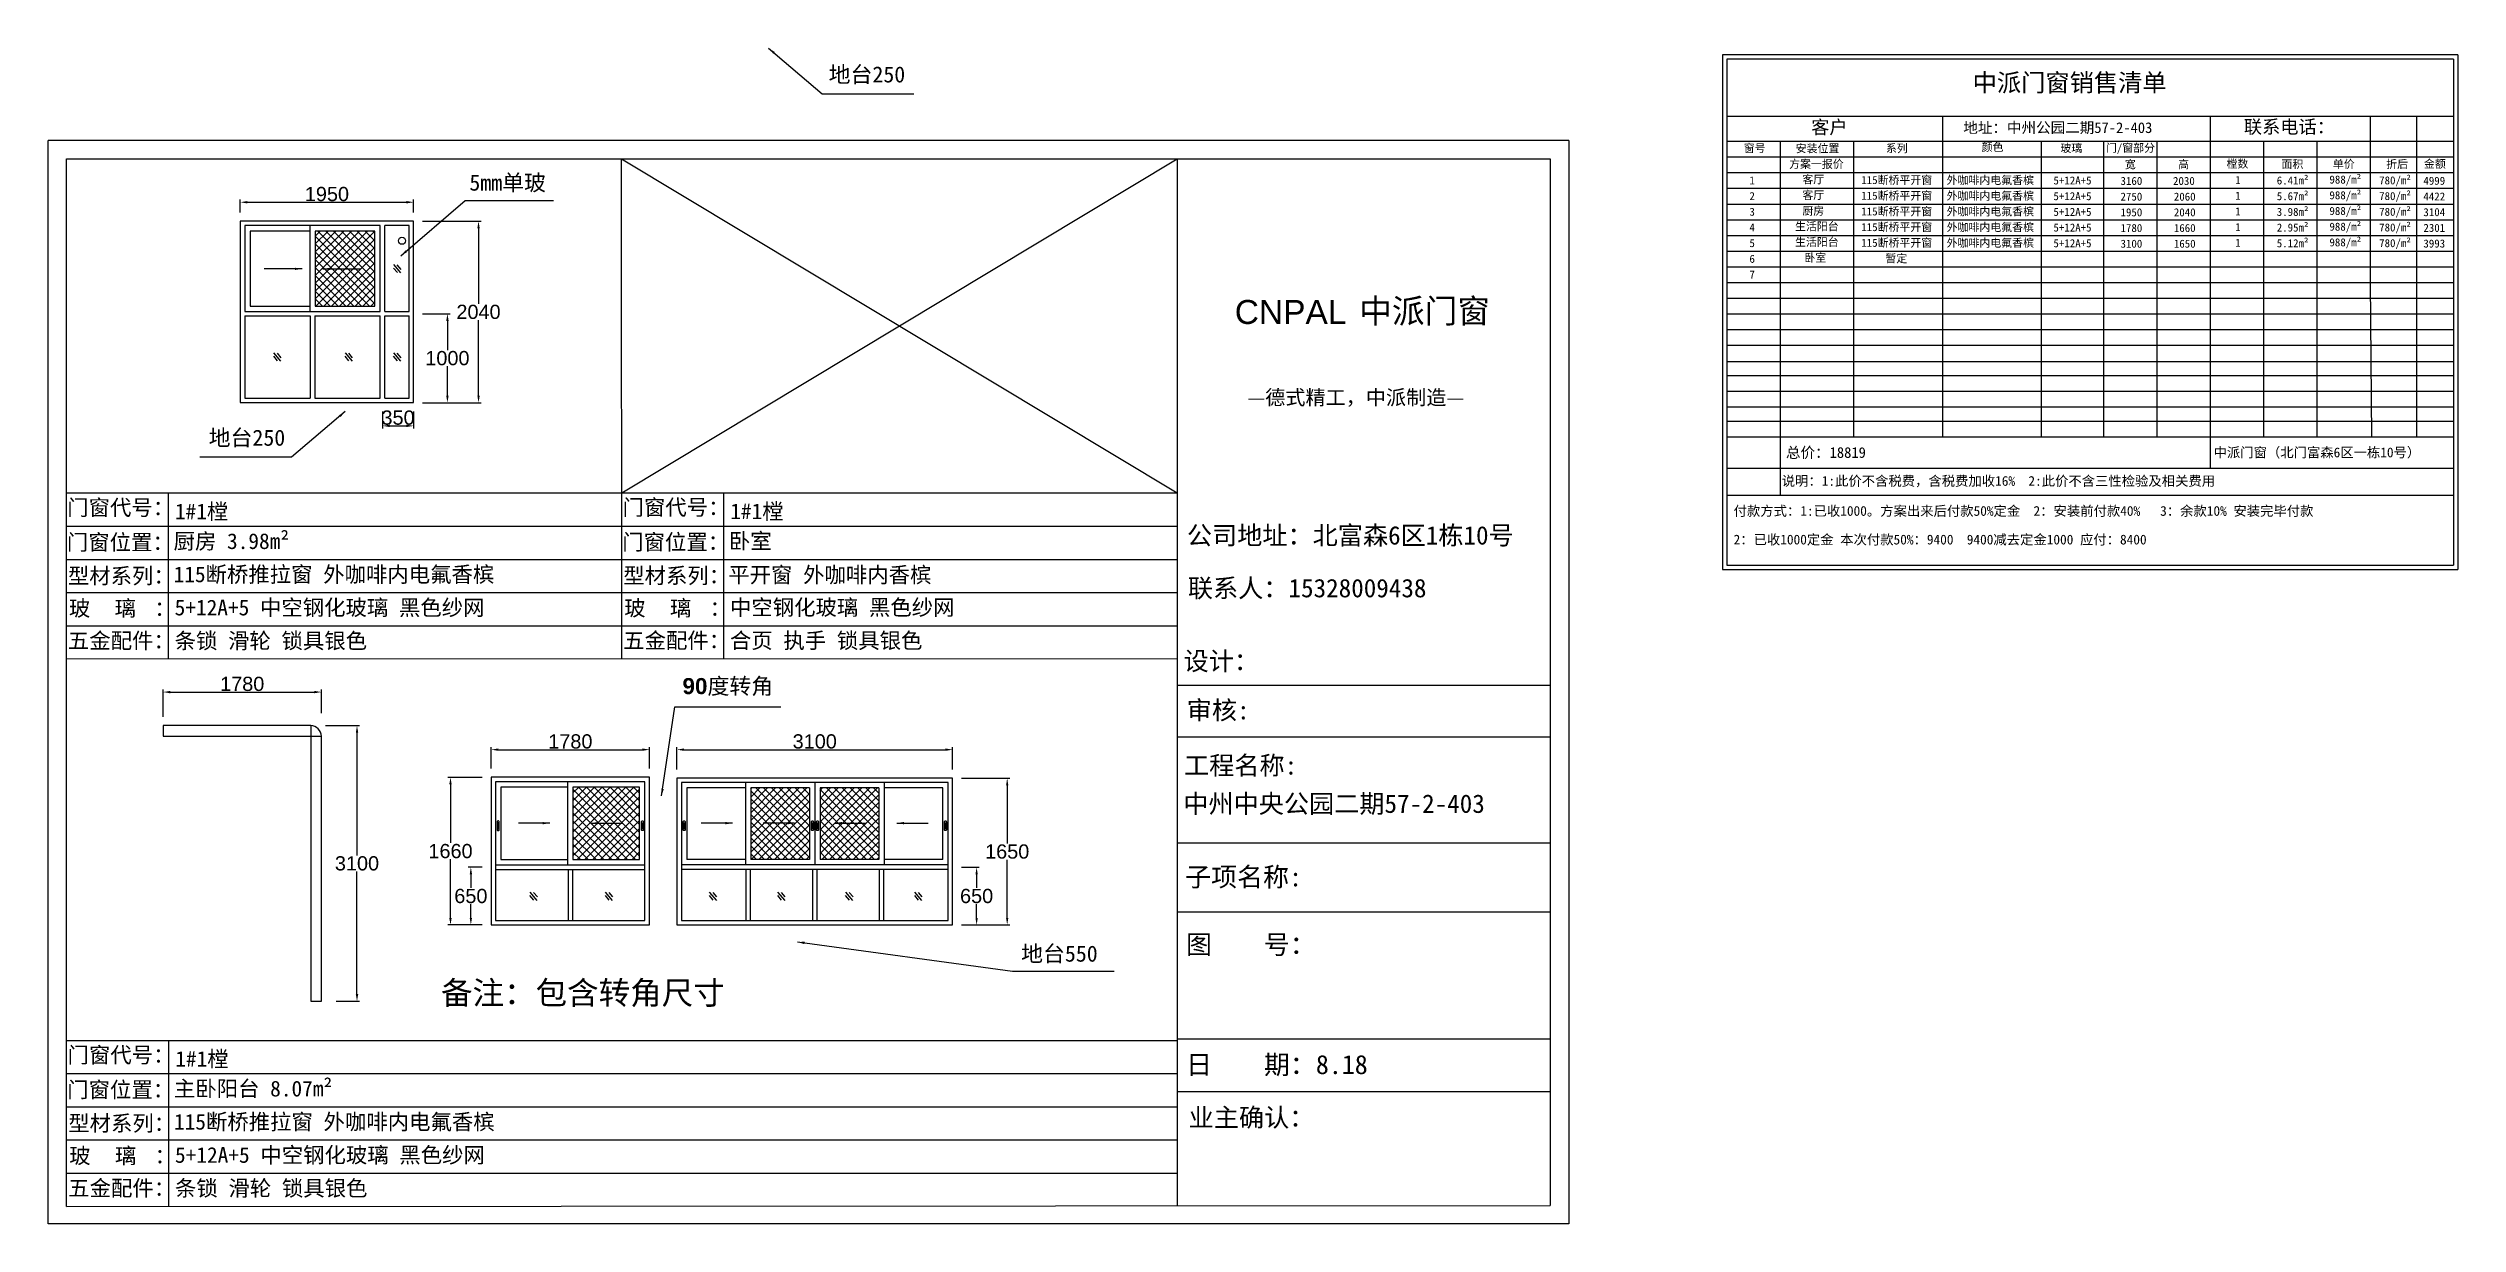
# Model space of a CAD drawing. Header units: inches. Extents: x -138455 to 599497, y -747149 to 13167.
# Drawn here: x 510578 to 537682, y -296026 to -282807 of the extents above; entities that cross this region are included whole.
import ezdxf

# ---------------------------------------------------------------- set-up
doc = ezdxf.new("R2010")
doc.units = ezdxf.units.IN
doc.header["$MEASUREMENT"] = 0
doc.header["$PDMODE"] = 35
doc.header["$PDSIZE"] = -3
doc.layers.add('0 @ 1', color=7, linetype='Continuous')
doc.styles.add('Annotative', font='arialbd.ttf')
doc.styles.add('MtXpl_', font='')
doc.styles.add('MtXpl__1', font='')
doc.styles.get("Standard").update_dxf_attribs({"font": 'arial.ttf'})
doc.styles.get('MtXpl_').set_extended_font_data('SimSun')
doc.styles.get('MtXpl__1').set_extended_font_data('SimSun', bold=True)
doc.dimstyles.get("Standard").update_dxf_attribs({"dimtxt": 80, "dimasz": 70, "dimexe": 40, "dimexo": 80, "dimgap": 0, "dimtad": 1, "dimtih": 1, "dimtoh": 1, "dimdec": 0, "dimzin": 0, "dimdsep": 46, "dimtxsty": 'Standard', "dimcen": 0.09, "dimadec": 0, "dimazin": 0, "dimtfac": 1, "dimtdec": 0, "dimtofl": 0, "dimtmove": 0, "dimatfit": 3, "dimfxl": 0, "dimtolj": 1, "dimtzin": 0, "dimarcsym": 0})

# ---------------------------------------------------------------- blocks, each defined once
blk = doc.blocks.new('*D1172')
at = {"color": 0, "lineweight": -2, "transparency": 16777216}
for p, q in [((515461, -291006), (515073, -291006)), ((515103, -291086), (515103, -291744)), ((515103, -292586), (515103, -291927)), ((515461, -292666), (515073, -292666))]:
    blk.add_line(p, q, dxfattribs=at)
at = {"color": 0, "transparency": 16777216}
for points in [[(515089, -291086), (515116, -291086), (515103, -291006)], [(515089, -292586), (515116, -292586), (515103, -292666)]]:
    blk.add_solid(points, dxfattribs=at)
at = {"layer": 'Defpoints', "color": 0, "transparency": 16777216}
for p in [(515561, -291006), (515103, -292666), (515561, -292666)]:
    blk.add_point(p, dxfattribs=at)
at = {"color": 0, "transparency": 16777216, "insert": (515103, -291836), "char_height": 160, "attachment_point": 5}
blk.add_mtext('\\A1;1660', dxfattribs=at)
blk = doc.blocks.new('*D1173')
at = {"color": 0, "lineweight": -2, "transparency": 16777216}
for p, q in [((515561, -290906), (515561, -290665)), ((515641, -290695), (517261, -290695)), ((517341, -290906), (517341, -290665))]:
    blk.add_line(p, q, dxfattribs=at)
at = {"color": 0, "transparency": 16777216}
for points in [[(515641, -290681), (515641, -290708), (515561, -290695)], [(517261, -290681), (517261, -290708), (517341, -290695)]]:
    blk.add_solid(points, dxfattribs=at)
at = {"layer": 'Defpoints', "color": 0, "transparency": 16777216}
for p in [(517341, -290695), (515561, -291006), (517341, -291006)]:
    blk.add_point(p, dxfattribs=at)
at = {"color": 0, "transparency": 16777216, "insert": (516451, -290603), "char_height": 160, "attachment_point": 5}
blk.add_mtext('\\A1;1780', dxfattribs=at)
blk = doc.blocks.new('*D1174')
at = {"color": 0, "lineweight": -2, "transparency": 16777216}
for p, q in [((515461, -292016), (515302, -292016)), ((515332, -292096), (515332, -292249)), ((515332, -292586), (515332, -292432)), ((515461, -292666), (515302, -292666))]:
    blk.add_line(p, q, dxfattribs=at)
at = {"color": 0, "transparency": 16777216}
for points in [[(515319, -292096), (515345, -292096), (515332, -292016)], [(515319, -292586), (515345, -292586), (515332, -292666)]]:
    blk.add_solid(points, dxfattribs=at)
at = {"layer": 'Defpoints', "color": 0, "transparency": 16777216}
for p in [(515561, -292016), (515332, -292666), (515561, -292666)]:
    blk.add_point(p, dxfattribs=at)
at = {"color": 0, "transparency": 16777216, "insert": (515332, -292341), "char_height": 160, "attachment_point": 5}
blk.add_mtext('\\A1;650', dxfattribs=at)
blk = doc.blocks.new('123z')
at = {"color": 0}
for points in [[(94078, 52755), (94078, 52755, 0.414214), (94088, 52765), (94088, 52845, 0.414214), (94078, 52855), (94078, 52855, 0.414214), (94068, 52845), (94068, 52765, 0.414214)], [(94078, 52775), (94078, 52775, 0.414214), (94083, 52780), (94083, 52830, 0.414214), (94078, 52835), (94078, 52835, 0.414214), (94073, 52830), (94073, 52780, 0.414214)]]:
    blk.add_lwpolyline(points, format="xyb", close=True, dxfattribs=at)
blk = doc.blocks.new('123as')
at = {"color": 0}
for p, q in [((90189, 51387), (90252, 51462)), ((90194, 51330), (90312, 51470)), ((90251, 51335), (90314, 51410))]:
    blk.add_line(p, q, dxfattribs=at)
blk = doc.blocks.new('*D1175')
at = {"color": 0, "lineweight": -2, "transparency": 16777216}
for p, q in [((520850, -292016), (521051, -292016)), ((521021, -292096), (521021, -292249)), ((521021, -292586), (521021, -292432)), ((520850, -292666), (521051, -292666))]:
    blk.add_line(p, q, dxfattribs=at)
at = {"color": 0, "transparency": 16777216}
for points in [[(521008, -292096), (521034, -292096), (521021, -292016)], [(521008, -292586), (521034, -292586), (521021, -292666)]]:
    blk.add_solid(points, dxfattribs=at)
at = {"layer": 'Defpoints', "color": 0, "transparency": 16777216}
for p in [(520750, -292016), (520750, -292666), (521021, -292666)]:
    blk.add_point(p, dxfattribs=at)
at = {"color": 0, "transparency": 16777216, "insert": (521021, -292341), "char_height": 160, "attachment_point": 5}
blk.add_mtext('\\A1;650', dxfattribs=at)
blk = doc.blocks.new('*D1176')
at = {"color": 0, "lineweight": -2, "transparency": 16777216}
for p, q in [((517650, -290916), (517650, -290665)), ((517730, -290695), (520670, -290695)), ((520750, -290916), (520750, -290665))]:
    blk.add_line(p, q, dxfattribs=at)
at = {"color": 0, "transparency": 16777216}
for points in [[(517730, -290681), (517730, -290708), (517650, -290695)], [(520670, -290681), (520670, -290708), (520750, -290695)]]:
    blk.add_solid(points, dxfattribs=at)
at = {"layer": 'Defpoints', "color": 0, "transparency": 16777216}
for p in [(520750, -290695), (517650, -291016), (520750, -291016)]:
    blk.add_point(p, dxfattribs=at)
at = {"color": 0, "transparency": 16777216, "insert": (519200, -290603), "char_height": 160, "attachment_point": 5}
blk.add_mtext('\\A1;3100', dxfattribs=at)
blk = doc.blocks.new('*D1177')
at = {"color": 0, "lineweight": -2, "transparency": 16777216}
for p, q in [((520850, -291016), (521395, -291016)), ((521365, -291096), (521365, -291749)), ((521365, -292586), (521365, -291932)), ((520850, -292666), (521395, -292666))]:
    blk.add_line(p, q, dxfattribs=at)
at = {"color": 0, "transparency": 16777216}
for points in [[(521352, -291096), (521378, -291096), (521365, -291016)], [(521352, -292586), (521378, -292586), (521365, -292666)]]:
    blk.add_solid(points, dxfattribs=at)
at = {"layer": 'Defpoints', "color": 0, "transparency": 16777216}
for p in [(520750, -291016), (520750, -292666), (521365, -292666)]:
    blk.add_point(p, dxfattribs=at)
at = {"color": 0, "transparency": 16777216, "insert": (521365, -291841), "char_height": 160, "attachment_point": 5}
blk.add_mtext('\\A1;1650', dxfattribs=at)
blk = doc.blocks.new('*D1178')
at = {"color": 0, "lineweight": -2, "transparency": 16777216}
for p, q in [((511870, -290324), (511870, -290017)), ((513650, -290283), (513650, -290017)), ((511950, -290047), (513570, -290047))]:
    blk.add_line(p, q, dxfattribs=at)
at = {"color": 0, "transparency": 16777216}
for points in [[(511950, -290034), (511950, -290061), (511870, -290047)], [(513570, -290034), (513570, -290061), (513650, -290047)]]:
    blk.add_solid(points, dxfattribs=at)
at = {"layer": 'Defpoints', "color": 0, "transparency": 16777216}
for p in [(513650, -290047), (511870, -290424), (513650, -290383)]:
    blk.add_point(p, dxfattribs=at)
at = {"color": 0, "transparency": 16777216, "insert": (512760, -289956), "char_height": 160, "attachment_point": 5}
blk.add_mtext('\\A1;1780', dxfattribs=at)
blk = doc.blocks.new('*D1179')
at = {"color": 0, "lineweight": -2, "transparency": 16777216}
for p, q in [((513697, -290424), (514081, -290424)), ((514051, -290504), (514051, -291883)), ((514051, -293444), (514051, -292066)), ((513815, -293524), (514081, -293524))]:
    blk.add_line(p, q, dxfattribs=at)
at = {"color": 0, "transparency": 16777216}
for points in [[(514038, -290504), (514065, -290504), (514051, -290424)], [(514038, -293444), (514065, -293444), (514051, -293524)]]:
    blk.add_solid(points, dxfattribs=at)
at = {"layer": 'Defpoints', "color": 0, "transparency": 16777216}
for p in [(513597, -290424), (513715, -293524), (514051, -293524)]:
    blk.add_point(p, dxfattribs=at)
at = {"color": 0, "transparency": 16777216, "insert": (514051, -291974), "char_height": 160, "attachment_point": 5}
blk.add_mtext('\\A1;3100', dxfattribs=at)
blk = doc.blocks.new('*D1201')
at = {"color": 0, "lineweight": -2, "transparency": 16777216}
for p, q in [((514788, -285793), (515098, -285793)), ((515068, -285873), (515068, -286201)), ((515068, -286713), (515068, -286384)), ((514788, -286793), (515098, -286793))]:
    blk.add_line(p, q, dxfattribs=at)
at = {"color": 0, "transparency": 16777216}
for points in [[(515055, -285873), (515082, -285873), (515068, -285793)], [(515055, -286713), (515082, -286713), (515068, -286793)]]:
    blk.add_solid(points, dxfattribs=at)
at = {"layer": 'Defpoints', "color": 0, "transparency": 16777216}
for p in [(514688, -285793), (514688, -286793), (515068, -286793)]:
    blk.add_point(p, dxfattribs=at)
at = {"color": 0, "transparency": 16777216, "insert": (515068, -286293), "char_height": 160, "attachment_point": 5}
blk.add_mtext('\\A1;1000', dxfattribs=at)
blk = doc.blocks.new('*D1202')
at = {"color": 0, "lineweight": -2, "transparency": 16777216}
for p, q in [((514338, -286893), (514338, -287084)), ((514688, -286893), (514688, -287084)), ((514418, -287054), (514608, -287054))]:
    blk.add_line(p, q, dxfattribs=at)
at = {"color": 0, "transparency": 16777216}
for points in [[(514418, -287041), (514418, -287067), (514338, -287054)], [(514608, -287041), (514608, -287067), (514688, -287054)]]:
    blk.add_solid(points, dxfattribs=at)
at = {"layer": 'Defpoints', "color": 0, "transparency": 16777216}
for p in [(514338, -286793), (514688, -286793), (514688, -287054)]:
    blk.add_point(p, dxfattribs=at)
at = {"color": 0, "transparency": 16777216, "insert": (514513, -286962), "char_height": 160, "attachment_point": 5}
blk.add_mtext('\\A1;350', dxfattribs=at)
blk = doc.blocks.new('*D1203')
at = {"color": 0, "lineweight": -2, "transparency": 16777216}
for p, q in [((512738, -284653), (512738, -284509)), ((512818, -284539), (514608, -284539)), ((514688, -284653), (514688, -284509))]:
    blk.add_line(p, q, dxfattribs=at)
at = {"color": 0, "transparency": 16777216}
for points in [[(512818, -284526), (512818, -284553), (512738, -284539)], [(514608, -284526), (514608, -284553), (514688, -284539)]]:
    blk.add_solid(points, dxfattribs=at)
at = {"layer": 'Defpoints', "color": 0, "transparency": 16777216}
for p in [(514688, -284539), (512738, -284753), (514688, -284753)]:
    blk.add_point(p, dxfattribs=at)
at = {"color": 0, "transparency": 16777216, "insert": (513713, -284448), "char_height": 160, "attachment_point": 5}
blk.add_mtext('\\A1;1950', dxfattribs=at)
blk = doc.blocks.new('*D1204')
at = {"color": 0, "lineweight": -2, "transparency": 16777216}
for p, q in [((514788, -284753), (515448, -284753)), ((515418, -284833), (515418, -285681)), ((515418, -286713), (515418, -285864)), ((514788, -286793), (515448, -286793))]:
    blk.add_line(p, q, dxfattribs=at)
at = {"color": 0, "transparency": 16777216}
for points in [[(515405, -284833), (515432, -284833), (515418, -284753)], [(515405, -286713), (515432, -286713), (515418, -286793)]]:
    blk.add_solid(points, dxfattribs=at)
at = {"layer": 'Defpoints', "color": 0, "transparency": 16777216}
for p in [(514688, -284753), (514688, -286793), (515418, -286793)]:
    blk.add_point(p, dxfattribs=at)
at = {"color": 0, "transparency": 16777216, "insert": (515418, -285773), "char_height": 160, "attachment_point": 5}
blk.add_mtext('\\A1;2040', dxfattribs=at)

msp = doc.modelspace()

# ---------------------------------------------------------------- hatches: boundary and pattern name
h = msp.add_hatch()
h.set_pattern_fill('ANSI37', color=256, scale=500)
h.paths.add_polyline_path([(514253.1, -284862.7), (513580.6, -284862.7), (513580.6, -285707.7), (514253.1, -285707.7)])
h = msp.add_hatch()
h.set_pattern_fill('ANSI37', color=256, scale=500)
h.set_pattern_definition([(45, (35447, 4277.38), (-44.194174, 44.194174), []), (135, (35447, 4277.38), (-44.194174, -44.194174), [])])
h.paths.add_polyline_path([(516480.5, -291115.7), (516480.5, -291930.7), (517230.5, -291930.7), (517230.5, -291115.7)])
h = msp.add_hatch()
h.set_pattern_fill('ANSI37', color=256, scale=500)
h.set_pattern_definition([(45, (35781.576, 4510.74), (-44.194174, 44.194174), []), (135, (35781.576, 4510.74), (-44.194174, -44.194174), [])])
h.paths.add_polyline_path([(518479.6, -291125.7), (518479.6, -291930.7), (519139.6, -291930.7), (519139.6, -291125.7)])
h.paths.add_polyline_path([(519919.6, -291125.7), (519259.6, -291125.7), (519259.6, -291930.7), (519919.6, -291930.7)])

# ---------------------------------------------------------------- linework, layer by layer
for p, q in [((537682.4, -282880.1), (529411.2, -282880.1)), ((529411.2, -282880.1), (529411.2, -288670.5)), ((537632.4, -282930.1), (529461.2, -282930.1)), ((529461.2, -282930.1), (529461.2, -288620.5)), ((537632.4, -282930.1), (537632.4, -288620.5)), ((537682.4, -282880.1), (537682.4, -288670.5)), ((537632.4, -283574.2), (529461.2, -283574.2)), ((531885.7, -283574.2), (531885.7, -287177)), ((534895.6, -283574.2), (534895.6, -287530)), ((536695.6, -283574.2), (536695.6, -285441.7)), ((537216.4, -283574.2), (537216.4, -287177)), ((527681.3, -283846.1), (510577.5, -283846.1)), ((510577.5, -296026), (510577.5, -283846.1)), ((510784.9, -284052.9), (527474.5, -284052.9)), ((510784.9, -295830.4), (510784.9, -284052.9)), ((517031.6, -289672.1), (517027.4, -284052.8)), ((517027.4, -284052.9), (523278.3, -287808.7)), ((517031.4, -287808.7), (523278.3, -284052.9)), ((523278.3, -284052.9), (523278.3, -295819.5)), ((527474.5, -284052.9), (527474.5, -295818.8)), ((527681.3, -283846.1), (527681.3, -296026)), ((529461.2, -283853.4), (537632.4, -283853.4)), ((529461.2, -284029.9), (537632.4, -284029.9)), ((530061.2, -283853.4), (530061.2, -285441.7)), ((530885.7, -283853.4), (530885.7, -285441.7)), ((532995.6, -283853.4), (532995.6, -287177)), ((533695.6, -283853.4), (533695.6, -287177)), ((534295.6, -283853.4), (534295.6, -287177)), ((535495.6, -283853.4), (535495.6, -287177)), ((536095.6, -283853.4), (536095.6, -285441.7)), ((529461.2, -284206.4), (537632.4, -284206.4)), ((529461.2, -284382.8), (537632.4, -284382.8)), ((529461.2, -284559.3), (537632.4, -284559.3)), ((514688.1, -284752.7), (512738.1, -284752.7)), ((512738.1, -284752.7), (512738.1, -286792.7)), ((514313.1, -284802.7), (512788.1, -284802.7)), ((513520.6, -284802.7), (513520.6, -285767.7)), ((513580.6, -284862.7), (513580.6, -285707.7)), ((514313.1, -285767.7), (514313.1, -284802.7)), ((514363.1, -285767.7), (514363.1, -284802.7)), ((514688.1, -286792.7), (514688.1, -284752.7)), ((529461.2, -284735.8), (537632.4, -284735.8)), ((529461.2, -284912.2), (537632.4, -284912.2)), ((529461.2, -285088.7), (537632.4, -285088.7)), ((529461.2, -285265.2), (537632.4, -285265.2)), ((529461.2, -285441.7), (537632.4, -285441.7)), ((529461.2, -285618.1), (537632.4, -285618.1)), ((530061.2, -285441.7), (530061.2, -286147.5)), ((530885.7, -285441.7), (530885.7, -287177)), ((536095.6, -285441.7), (536095.6, -287177)), ((536695.6, -285441.7), (536710.7, -287177)), ((512788.1, -285767.7), (513525.6, -285767.7)), ((512788.1, -285817.7), (513525.6, -285817.7)), ((513520.6, -285767.7), (514313.1, -285767.7)), ((513525.6, -285817.7), (513525.6, -286742.7)), ((513575.6, -285817.7), (513575.6, -286742.7)), ((513575.6, -285817.7), (514313.1, -285817.7)), ((514313.1, -286742.7), (514313.1, -285817.7)), ((514363.1, -285767.7), (514638.1, -285767.7)), ((514363.1, -286742.7), (514363.1, -285817.7)), ((514363.1, -285817.7), (514638.1, -285817.7)), ((529461.2, -285794.6), (537632.4, -285794.6)), ((529461.2, -285971.1), (537632.4, -285971.1)), ((529461.2, -286147.5), (537632.4, -286147.5)), ((530061.2, -286147.5), (530061.2, -287833.6)), ((529461.2, -286329.3), (537632.4, -286329.3)), ((529461.2, -286488.5), (537632.4, -286488.5)), ((529461.2, -286664.9), (537632.4, -286664.9)), ((512738.1, -286792.7), (514688.1, -286792.7)), ((529461.2, -286841.4), (537632.4, -286841.4)), ((529461.2, -286841.4), (537632.4, -286841.4)), ((529461.2, -287000.5), (537632.4, -287000.5)), ((529461.2, -287177), (537632.4, -287177)), ((529461.2, -287530), (537632.4, -287530)), ((530885.7, -287352.6), (530885.7, -287353.5)), ((510784.6, -287808.7), (523278.3, -287808.7)), ((511927.8, -287808.7), (511927.8, -289674.3)), ((518174.5, -287806.4), (518174.5, -289672.1)), ((529461.2, -287833.6), (537632.4, -287833.6)), ((510784.6, -288181.8), (523278.3, -288181.8)), ((510784.6, -288554.9), (523278.3, -288554.9)), ((529461.2, -288620.5), (537632.4, -288620.5)), ((510784.6, -288928), (523278.3, -288928)), ((529411.2, -288670.5), (537682.4, -288670.5)), ((510784.6, -289301.2), (523278.3, -289301.2)), ((510784.9, -289674.8), (523278.3, -289669.3)), ((523278.3, -289969.4), (527474.5, -289969.4)), ((523278.3, -290550.5), (527474.5, -290550.5)), ((517340.5, -291005.7), (515560.5, -291005.7)), ((515560.5, -291005.7), (515560.5, -292665.7)), ((516420.5, -291055.7), (516420.5, -291990.7)), ((517340.5, -292665.7), (517340.5, -291005.7)), ((520749.6, -291015.7), (517649.6, -291015.7)), ((517649.6, -291015.7), (517649.6, -292665.7)), ((520699.6, -291065.7), (517699.6, -291065.7)), ((517699.6, -291065.7), (517699.6, -292615.7)), ((518419.6, -291065.7), (518419.6, -291990.7)), ((519199.6, -291065.7), (519199.6, -291990.7)), ((519979.6, -291065.7), (519979.6, -291990.7)), ((520699.6, -292615.7), (520699.6, -291065.7)), ((520749.6, -292665.7), (520749.6, -291015.7)), ((516480.5, -291115.7), (516480.5, -291930.7)), ((517759.6, -291125.7), (517759.6, -291930.7)), ((518419.6, -291125.7), (517759.6, -291125.7)), ((518479.6, -291125.7), (518479.6, -291930.7)), ((519139.6, -291125.7), (518479.6, -291125.7)), ((519139.6, -291125.7), (519139.6, -291930.7)), ((519259.6, -291125.7), (519259.6, -291930.7)), ((519919.6, -291125.7), (519259.6, -291125.7)), ((519919.6, -291125.7), (519919.6, -291930.7)), ((520639.6, -291125.7), (519979.6, -291125.7)), ((520639.6, -291930.7), (520639.6, -291125.7)), ((523278.3, -291740.8), (527474.5, -291740.8)), ((515610.5, -291990.7), (517290.5, -291990.7)), ((515610.5, -292040.7), (517290.5, -292040.7)), ((516425.5, -292040.7), (516425.5, -292615.7)), ((516475.5, -292040.7), (516475.5, -292615.7)), ((520699.6, -291990.7), (517699.6, -291990.7)), ((520699.6, -292040.7), (517699.6, -292040.7)), ((518419.6, -291930.7), (517759.6, -291930.7)), ((518424.6, -292040.7), (518424.6, -292615.7)), ((518474.6, -292040.7), (518474.6, -292615.7)), ((519139.6, -291930.7), (518479.6, -291930.7)), ((519174.6, -292040.7), (519174.6, -292615.7)), ((519224.6, -292040.7), (519224.6, -292615.7)), ((519919.6, -291930.7), (519259.6, -291930.7)), ((519924.6, -292040.7), (519924.6, -292615.7)), ((519974.6, -292040.7), (519974.6, -292615.7)), ((520639.6, -291930.7), (519979.6, -291930.7)), ((515560.5, -292665.7), (517340.5, -292665.7)), ((517649.6, -292665.7), (520749.6, -292665.7)), ((517699.6, -292615.7), (520699.6, -292615.7)), ((523278.3, -292519.7), (527474.5, -292519.7)), ((510788.7, -293964.3), (523282.4, -293964.3)), ((511931.9, -293964.3), (511931.9, -295829.9)), ((523278.3, -293947.7), (527474.5, -293947.7)), ((510788.7, -294337.4), (523282.4, -294337.4)), ((523278.3, -294537.6), (527474.5, -294537.6)), ((510788.7, -294710.5), (523282.4, -294710.5)), ((510788.7, -295083.6), (523282.4, -295083.6)), ((510788.7, -295456.7), (523282.4, -295456.7)), ((510784.9, -295830.4), (527474.5, -295818.8)), ((527681.3, -296026), (510577.5, -296026))]:
    msp.add_line(p, q)
for points in [[(512788.1, -284802.7), (512788.1, -285767.7)], [(513520.6, -284862.7), (512848.1, -284862.7), (512848.1, -285707.7), (513520.6, -285707.7)], [(514253.1, -284862.7), (513580.6, -284862.7)], [(513580.6, -285707.7), (514253.1, -285707.7), (514253.1, -284862.7)], [(514638.1, -285767.7), (514638.1, -284802.7), (514363.1, -284802.7)], [(512788.1, -285817.7), (512788.1, -286742.7), (513525.6, -286742.7)], [(514363.1, -286742.7), (514638.1, -286742.7), (514638.1, -285817.7)], [(513575.6, -286742.7), (514313.1, -286742.7)], [(513530.3, -290424.4), (511870.3, -290424.4), (511870.3, -290544.4), (513650.3, -290544.4)], [(516420.5, -291115.7), (515670.5, -291115.7), (515670.5, -291930.7), (516420.5, -291930.7)], [(516480.5, -291930.7), (517230.5, -291930.7), (517230.5, -291115.7), (516480.5, -291115.7)]]:
    msp.add_lwpolyline(points)
msp.add_lwpolyline([(513530.3, -293524.4), (513650.3, -293524.4), (513650.3, -290544.4, 0.4142136), (513530.3, -290424.4), (513530.3, -290424.4)], format="xyb", close=True)
msp.add_lwpolyline([(515610.5, -292615.7), (517290.5, -292615.7), (517290.5, -291055.7), (515610.5, -291055.7)], close=True)
msp.add_circle((514557, -284972.5), 40)

# ---------------------------------------------------------------- block references
for name, p, xscale, yscale, zscale in [('123as', (574833.8, -319644.5), -0.6684526412304121, 0.6684526412304121, 0.6684526412304121), ('123as', (573486.2, -320637), -0.6684526412304121, 0.6684526412304121, 0.6684526412304121), ('123as', (574289.5, -320637), -0.6684526412304121, 0.6684526412304121, 0.6684526412304121), ('123as', (574833.6, -320637), -0.6684526412304121, 0.6684526412304121, 0.6684526412304121), ('123z', (412599.8, -349385.5), 1.095252602183295, 1.095252602183295, 1.095252602183295), ('123z', (620301.2, -349385.5), -1.095252602183295, 1.095252602183295, 1.095252602183295), ('123z', (620771.1, -349385.5), -1.095252602183295, 1.095252602183295, 1.095252602183295), ('123z', (622213.1, -349385.5), -1.095252602183295, 1.095252602183295, 1.095252602183295), ('123z', (622270.7, -349385.5), -1.095252602183295, 1.095252602183295, 1.095252602183295), ('123z', (623709.3, -349385.5), -1.095252602183295, 1.095252602183295, 1.095252602183295), ('123as', (576367.4, -326701.2), -0.6684526412304121, 0.6684526412304121, 0.6684526412304121), ('123as', (577217, -326701.2), -0.6684526412304121, 0.6684526412304121, 0.6684526412304121), ('123as', (578387.4, -326701.2), -0.6684526412304121, 0.6684526412304121, 0.6684526412304121), ('123as', (579156.1, -326701.2), -0.6684526412304121, 0.6684526412304121, 0.6684526412304121), ('123as', (579918.3, -326701.2), -0.6684526412304121, 0.6684526412304121, 0.6684526412304121), ('123as', (580696.7, -326701.2), -0.6684526412304121, 0.6684526412304121, 0.6684526412304121)]:
    msp.add_blockref(name, p, dxfattribs=dict(xscale=xscale, yscale=yscale, zscale=zscale))

# ---------------------------------------------------------------- texts
msp.add_text('CNPAL', height=269.64).set_placement((523925, -285908))
for s, height, style, p in [('中派门窗', 269.64, 'MtXpl_', (525325, -285896.9)), ('—德式精工，中派制造—', 165.935, 'MtXpl_', (524066, -286817)), ('1#1樘', 176.38, 'MtXpl__1', (512002.5, -288104.9)), ('1#1樘', 176.38, 'MtXpl__1', (518249.2, -288102.7)), ('厨房 3.98m²', 176.38, 'MtXpl__1', (511988, -288438.6)), ('卧室', 176.38, 'MtXpl__1', (518234.7, -288436.4)), ('公司地址：北富森6区1栋10号', 207.419, 'MtXpl_', (523386.3, -288388.7)), ('115断桥推拉窗 外咖啡内电氟香槟', 176.385, 'MtXpl__1', (511988, -288811.7)), ('平开窗 外咖啡内香槟', 176.38, 'MtXpl__1', (518227.4, -288816.8)), ('联系人：15328009438', 207.419, 'MtXpl_', (523397.5, -288981.7)), ('5+12A+5 中空钢化玻璃 黑色纱网 ', 176.385, 'MtXpl__1', (511999.7, -289184.8)), ('中空钢化玻璃 黑色纱网 ', 176.385, 'MtXpl__1', (518246.3, -289182.6)), ('条锁 滑轮 锁具银色 ', 176.385, 'MtXpl__1', (511999.7, -289558)), ('合页 执手 锁具银色 ', 176.385, 'MtXpl__1', (518246.3, -289555.7)), ('设计：', 207.42, 'MtXpl_', (523349, -289801.6)), ('审核:', 207.42, 'MtXpl_', (523384.6, -290354)), ('工程名称:', 207.42, 'MtXpl_', (523354.1, -290975.2)), ('中州中央公园二期57-2-403', 207.419, 'MtXpl_', (523345.5, -291405.8)), ('子项名称:', 214.34, 'MtXpl_', (523366.1, -292232.4)), ('图    号：', 214.34, 'MtXpl_', (523376.3, -292992.4)), ('1#1樘', 176.38, 'MtXpl__1', (512006.6, -294260.5)), ('日    期：8.18', 214.336, 'MtXpl_', (523377.1, -294342.9)), ('主卧阳台 8.07m²', 176.385, 'MtXpl__1', (511992.1, -294594.2)), ('115断桥推拉窗 外咖啡内电氟香槟', 176.385, 'MtXpl__1', (511992.1, -294967.3)), ('业主确认：', 207.42, 'MtXpl_', (523405.8, -294934.1)), ('5+12A+5 中空钢化玻璃 黑色纱网 ', 176.385, 'MtXpl__1', (512003.8, -295340.4)), ('条锁 滑轮 锁具银色 ', 176.385, 'MtXpl__1', (512003.8, -295713.6))]:
    msp.add_text(s, height=height, dxfattribs=dict(style=style)).set_placement(p)
at = {"layer": '0 @ 1', "style": 'Annotative'}
for s, p in [('门窗代号：', (510791.4, -288060.1)), ('门窗代号：', (517038.1, -288057.9)), ('门窗位置：', (510787.6, -288450.5)), ('门窗位置：', (517034.3, -288448.2)), ('型材系列：', (510798.7, -288828)), ('型材系列：', (517045.4, -288825.7)), ('玻    璃   ：', (510810.1, -289192.4)), ('玻    璃   ：', (517056.8, -289190.2)), ('五金配件：', (510799, -289557.2)), ('五金配件：', (517045.7, -289555)), ('门窗代号：', (510795.5, -294215.7)), ('门窗位置：', (510791.7, -294606)), ('型材系列：', (510802.8, -294983.5)), ('玻    璃   ：', (510814.2, -295348)), ('五金配件：', (510803.1, -295712.8))]:
    msp.add_text(s, height=176.38, dxfattribs=at).set_placement(p)
for s, width, insert, char_height, attachment_point in [('{\\fSimSun|b1|i0|c134|p2;地台250}', 1237.966, (519356.1, -283011.7), 180.693, 1), ('{\\fSimSun|b1|i0|c134|p2;中派门窗销售清单}', 2802.276, (532225.2, -283094.3), 200, 1), ('{\\fSimSun|b1|i0|c134|p2;客户}', 485.592, (530408.9, -283619.9), 150, 1), ('{\\fSimSun|b1|i0|c134|p2;地址：中州公园二期57-2-403}', 3483.473, (532120, -283640.7), 120, 1), ('{\\fSimSun|b1|i0|c134|p2;联系电话：}', 1409.924, (535276.7, -283615.7), 150, 1), ('{\\fSimSun|b1|i0|c134|p2;窗号}', 485.592, (529649.9, -283886), 90, 1), ('{\\fSimSun|b1|i0|c134|p2;方案一报价}', 921.091, (530160.5, -284064.7), 90, 1), ('{\\fSimSun|b1|i0|c134|p2;安装位置}', 706.927, (530234.8, -283889.3), 90, 1), ('{\\fSimSun|b1|i0|c134|p2;系列}', 485.592, (531249.1, -283888.2), 90, 1), ('{\\fSimSun|b1|i0|c134|p2;颜色}', 485.592, (532326.6, -283874.5), 90, 1), ('{\\fSimSun|b1|i0|c134|p2;玻璃}', 485.592, (533212.4, -283886.3), 90, 1), ('{\\fSimSun|b1|i0|c134|p2;门/窗部分}', 603.897, (533724.3, -283883.4), 90, 1), ('{\\fSimSun|b1|i0|c134|p2;宽}', 603.897, (533937.2, -284069), 90, 1), ('{\\fSimSun|b1|i0|c134|p2;高}', 603.897, (534537.2, -284069), 90, 1), ('{\\fSimSun|b1|i0|c134|p2;樘数}', 603.897, (535080.5, -284061.9), 90, 1), ('{\\fSimSun|b1|i0|c134|p2;面积}', 603.897, (535699, -284065.8), 90, 1), ('{\\fSimSun|b1|i0|c134|p2;单价}', 603.897, (536276.7, -284065.8), 90, 1), ('{\\fSimSun|b1|i0|c134|p2;折后}', 603.897, (536876.7, -284065.8), 90, 1), ('{\\fSimSun|b1|i0|c134|p2;金额}', 603.897, (537301.4, -284063), 90, 1), ('{\\fSimSun|b1|i0|c134|p2;5mm单玻}', 1237.966, (515315.2, -284228.3), 180.693, 1), ('{\\fSimSun|b1|i0|c134|p2;1}', 485.592, (529714.3, -284248.3), 90, 1), ('{\\fSimSun|b1|i0|c134|p2;客厅}', 921.091, (530310.2, -284237.8), 90, 1), ('{\\fSimSun|b1|i0|c134|p2;115断桥平开窗}', 921.091, (530972.7, -284244.5), 90, 1), ('{\\fSimSun|b1|i0|c134|p2;外咖啡内电氟香槟}', 1741.018, (531932.8, -284245.7), 90, 1), ('{\\fSimSun|b1|i0|c134|p2;5+12A+5}', 753.781, (533133.9, -284249.4), 90, 1), ('{\\fSimSun|b1|i0|c134|p2;3160}', 753.781, (533888.3, -284254.7), 90, 1), ('{\\fSimSun|b1|i0|c134|p2;2030}', 753.781, (534478.8, -284254.8), 90, 1), ('{\\fSimSun|b1|i0|c134|p2;1}', 753.781, (535177.9, -284244.8), 90, 1), ('{\\fSimSun|b1|i0|c134|p2;6.41m²}', 753.781, (535645.9, -284249.5), 90, 1), ('{\\fSimSun|b1|i0|c134|p2;988/m²}', 753.781, (536238.5, -284239.2), 90, 1), ('{\\fSimSun|b1|i0|c134|p2;780/m²}', 753.781, (536797.7, -284248.3), 90, 1), ('{\\fSimSun|b1|i0|c134|p2;4999}', 753.781, (537295.3, -284252.8), 90, 1), ('{\\fSimSun|b1|i0|c134|p2;2}', 485.592, (529714.3, -284424.8), 90, 1), ('{\\fSimSun|b1|i0|c134|p2;客厅}', 921.091, (530310.2, -284414.3), 90, 1), ('{\\fSimSun|b1|i0|c134|p2;厨房}', 921.091, (530310.2, -284590.7), 90, 1), ('{\\fSimSun|b1|i0|c134|p2;115断桥平开窗}', 921.091, (530972.7, -284420.9), 90, 1), ('{\\fSimSun|b1|i0|c134|p2;115断桥平开窗}', 921.091, (530972.7, -284597.4), 90, 1), ('{\\fSimSun|b1|i0|c134|p2;外咖啡内电氟香槟}', 1741.018, (531932.8, -284422.1), 90, 1), ('{\\fSimSun|b1|i0|c134|p2;外咖啡内电氟香槟}', 1741.018, (531932.8, -284598.6), 90, 1), ('{\\fSimSun|b1|i0|c134|p2;5+12A+5}', 753.781, (533133.9, -284425.9), 90, 1), ('{\\fSimSun|b1|i0|c134|p2;2750}', 753.781, (533888.3, -284431.1), 90, 1), ('{\\fSimSun|b1|i0|c134|p2;2060}', 753.781, (534488.3, -284431.1), 90, 1), ('{\\fSimSun|b1|i0|c134|p2;1}', 753.781, (535177.9, -284421.3), 90, 1), ('{\\fSimSun|b1|i0|c134|p2;1}', 753.781, (535177.9, -284597.8), 90, 1), ('{\\fSimSun|b1|i0|c134|p2;3.98m²}', 753.781, (535645.9, -284602.4), 90, 1), ('{\\fSimSun|b1|i0|c134|p2;5.67m²}', 753.781, (535645.9, -284426), 90, 1), ('{\\fSimSun|b1|i0|c134|p2;988/m²}', 753.781, (536238.5, -284415.7), 90, 1), ('{\\fSimSun|b1|i0|c134|p2;988/m²}', 753.781, (536238.5, -284592.2), 90, 1), ('{\\fSimSun|b1|i0|c134|p2;780/m²}', 753.781, (536797.7, -284424.8), 90, 1), ('{\\fSimSun|b1|i0|c134|p2;780/m²}', 753.781, (536797.7, -284601.3), 90, 1), ('{\\fSimSun|b1|i0|c134|p2;4422}', 753.781, (537295.3, -284429.3), 90, 1), ('{\\fSimSun|b1|i0|c134|p2;4}', 485.592, (529714.3, -284777.7), 90, 1), ('{\\fSimSun|b1|i0|c134|p2;3}', 485.592, (529714.3, -284601.2), 90, 1), ('{\\fSimSun|b1|i0|c134|p2;生活阳台}', 921.091, (530227.1, -284765.5), 90, 1), ('{\\fSimSun|b1|i0|c134|p2;115断桥平开窗}', 921.091, (530972.7, -284773.9), 90, 1), ('{\\fSimSun|b1|i0|c134|p2;外咖啡内电氟香槟}', 1741.018, (531932.8, -284775.1), 90, 1), ('{\\fSimSun|b1|i0|c134|p2;5+12A+5}', 753.781, (533133.9, -284602.4), 90, 1), ('{\\fSimSun|b1|i0|c134|p2;5+12A+5}', 753.781, (533133.9, -284778.8), 90, 1), ('{\\fSimSun|b1|i0|c134|p2;1950}', 753.781, (533888.3, -284607.6), 90, 1), ('{\\fSimSun|b1|i0|c134|p2;1780}', 753.781, (533888.3, -284784.1), 90, 1), ('{\\fSimSun|b1|i0|c134|p2;2040}', 753.781, (534488.3, -284607.6), 90, 1), ('{\\fSimSun|b1|i0|c134|p2;1660}', 753.781, (534488.3, -284784.1), 90, 1), ('{\\fSimSun|b1|i0|c134|p2;1}', 753.781, (535177.9, -284774.2), 90, 1), ('{\\fSimSun|b1|i0|c134|p2;2.95m²}', 753.781, (535645.9, -284778.9), 90, 1), ('{\\fSimSun|b1|i0|c134|p2;988/m²}', 753.781, (536238.5, -284768.7), 90, 1), ('{\\fSimSun|b1|i0|c134|p2;780/m²}', 753.781, (536797.7, -284777.7), 90, 1), ('{\\fSimSun|b1|i0|c134|p2;3104}', 753.781, (537295.3, -284605.8), 90, 1), ('{\\fSimSun|b1|i0|c134|p2;2301}', 753.781, (537295.3, -284782.3), 90, 1), ('{\\fSimSun|b1|i0|c134|p2;5}', 485.592, (529714.3, -284954.2), 90, 1), ('{\\fSimSun|b1|i0|c134|p2;6}', 485.592, (529714.3, -285130.6), 90, 1), ('{\\fSimSun|b1|i0|c134|p2;生活阳台}', 921.091, (530227.1, -284941.9), 90, 1), ('{\\fSimSun|b1|i0|c134|p2;卧室}', 921.091, (530332.6, -285118.4), 90, 1), ('{\\fSimSun|b1|i0|c134|p2;115断桥平开窗}', 921.091, (530972.7, -284950.3), 90, 1), ('{\\fSimSun|b1|i0|c134|p2;暂定}', 921.091, (531243.8, -285126.8), 90, 1), ('{\\fSimSun|b1|i0|c134|p2;外咖啡内电氟香槟}', 1741.018, (531932.8, -284951.5), 90, 1), ('{\\fSimSun|b1|i0|c134|p2;5+12A+5}', 753.781, (533133.9, -284955.3), 90, 1), ('{\\fSimSun|b1|i0|c134|p2;3100}', 753.781, (533888.3, -284960.5), 90, 1), ('{\\fSimSun|b1|i0|c134|p2;1650}', 753.781, (534488.3, -284960.5), 90, 1), ('{\\fSimSun|b1|i0|c134|p2;1}', 753.781, (535177.9, -284950.7), 90, 1), ('{\\fSimSun|b1|i0|c134|p2;5.12m²}', 753.781, (535645.9, -284955.4), 90, 1), ('{\\fSimSun|b1|i0|c134|p2;988/m²}', 753.781, (536238.5, -284945.1), 90, 1), ('{\\fSimSun|b1|i0|c134|p2;780/m²}', 753.781, (536797.7, -284954.2), 90, 1), ('{\\fSimSun|b1|i0|c134|p2;3993}', 753.781, (537295.3, -284958.7), 90, 1), ('{\\fSimSun|b1|i0|c134|p2;7}', 485.592, (529714.3, -285307.1), 90, 1), ('{\\fSimSun|b1|i0|c134|p2;地台250}', 1237.966, (513243.7, -287096.6), 180.693, 3), ('{\\fSimSun|b1|i0|c134|p2;总价：18819}', 2423.77, (530125, -287293.6), 120, 1), ('{\\fSimSun|b1|i0|c134|p2;中派门窗（北门富森6区一栋10号）}', 2734.804, (534935.1, -287297.4), 110, 1), ('{\\fSimSun|b1|i0|c134|p2;说明：1:此价不含税费，含税费加收16%  2:此价不含三性检验及相关费用}', 6113.097, (530077.5, -287617.7), 110, 1), ('{\\fSimSun|b1|i0|c134|p2;付款方式：1:已收1000。方案出来后付款50%定金  2：安装前付款40%   3：余款10% 安装完毕付款}', 7317.005, (529536.2, -287955.1), 110, 1), ('{\\fSimSun|b1|i0|c134|p2;2：已收1000定金 本次付款50%：9400  9400减去定金1000 应付：8400}', 7317.005, (529536.2, -288277.2), 110, 1), ('90{\\fSimSun|b1|i0|c134|p2;度转角}', 1237.966, (517712.6, -289889.7), 180.693, 1), ('{\\fSimSun|b1|i0|c134|p2;地台550}', 1237.966, (521521.2, -292897.9), 180.693, 1), ('{\\fSimSun|b1|i0|c134|p2;备注：包含转角尺寸}', 5580.726, (514996, -293298.6), 260, 1)]:
    msp.add_mtext_dynamic_manual_height_columns(s, width=width, gutter_width=903.5, heights=[0], dxfattribs=dict(at, insert=insert, char_height=char_height, attachment_point=attachment_point))

# ---------------------------------------------------------------- dimensions: what is measured, and where the dimension line sits
for base, p1, p2, picture, middle in [((514688.1, -284539.3), (512738.1, -284752.7), (514688.1, -284752.7), '*D1203', (513713.1, -284447.6)), ((513650.3, -290047.3), (511870.3, -290424.4), (513650.3, -290382.9), '*D1178', (512760.3, -289955.6)), ((517340.5, -290694.5), (515560.5, -291005.7), (517340.5, -291005.7), '*D1173', (516450.5, -290602.8)), ((520749.6, -290694.5), (517649.6, -291015.7), (520749.6, -291015.7), '*D1176', (519199.6, -290602.8))]:
    dim = msp.add_linear_dim(base=base, p1=p1, p2=p2, dimstyle='Standard', override={"dimtxt": 160, "dimasz": 80, "dimexe": 30, "dimexo": 100, "dimgap": 10})
    dim.commit()
    dim.dimension.update_dxf_attribs({"geometry": picture, "text_midpoint": middle})
for base, p1, p2, picture, middle in [((515418.4, -286792.7), (514688.1, -284752.7), (514688.1, -286792.7), '*D1204', (515418.4, -285772.7)), ((515068.2, -286792.7), (514688.1, -285792.7), (514688.1, -286792.7), '*D1201', (515068.2, -286292.7)), ((514051.4, -293524.4), (513596.5, -290424.4), (513714.8, -293524.4), '*D1179', (514051.4, -291974.4)), ((515102.6, -292665.7), (515560.5, -291005.7), (515560.5, -292665.7), '*D1172', (515102.6, -291835.7)), ((521365, -292665.7), (520749.6, -291015.7), (520749.6, -292665.7), '*D1177', (521365, -291840.7)), ((515331.9, -292665.7), (515560.5, -292015.7), (515560.5, -292665.7), '*D1174', (515331.9, -292340.7)), ((521020.8, -292665.7), (520749.6, -292015.7), (520749.6, -292665.7), '*D1175', (521020.8, -292340.7))]:
    dim = msp.add_linear_dim(base=base, p1=p1, p2=p2, angle=90, dimstyle='Standard', override={"dimtxt": 160, "dimasz": 80, "dimexe": 30, "dimexo": 100, "dimgap": 10})
    dim.commit()
    dim.dimension.update_dxf_attribs({"geometry": picture, "text_midpoint": middle})
dim = msp.add_linear_dim(base=(514688.1, -287054.1), p1=(514338.1, -286792.7), p2=(514688.1, -286792.7), dimstyle='Standard', override={"dimtxt": 160, "dimasz": 80, "dimexe": 30, "dimexo": 100, "dimgap": 10})
dim.commit()
dim.dimension.update_dxf_attribs({"geometry": '*D1202', "text_midpoint": (514513.1, -287054.1), "dimtype": 160})

# ---------------------------------------------------------------- leaders
for points in [[(518680.5, -282807.3), (519284.4, -283320.3), (520316.5, -283320.3)], [(514544.4, -285142.7), (515268.5, -284520.3), (516260.2, -284520.3)], [(513432.7, -285288.4), (513007.8, -285288.4)], [(513668.5, -285288.4), (514093.5, -285288.4)], [(513919.3, -286892.2), (513315.4, -287405.1), (512283.3, -287405.1)], [(517477.6, -291215.1), (517625.6, -290211.4), (518818.2, -290211.4)], [(516220.2, -291521.2), (515866.5, -291521.2)], [(516680.8, -291521.2), (517034.5, -291521.2)], [(518276.3, -291521.2), (517922.5, -291521.2)], [(518974.2, -291521.2), (518620.4, -291521.2)], [(519425.1, -291521.2), (519778.8, -291521.2)], [(520123, -291521.2), (520476.7, -291521.2)], [(519004.8, -292856.9), (521424.5, -293187), (522569, -293187)]]:
    msp.add_leader(points, dimstyle='Standard', override={"dimtxt": 160, "dimasz": 80, "dimexe": 30, "dimexo": 100, "dimgap": 10, "dimtad": 0})

doc.saveas('drawing.dxf')
